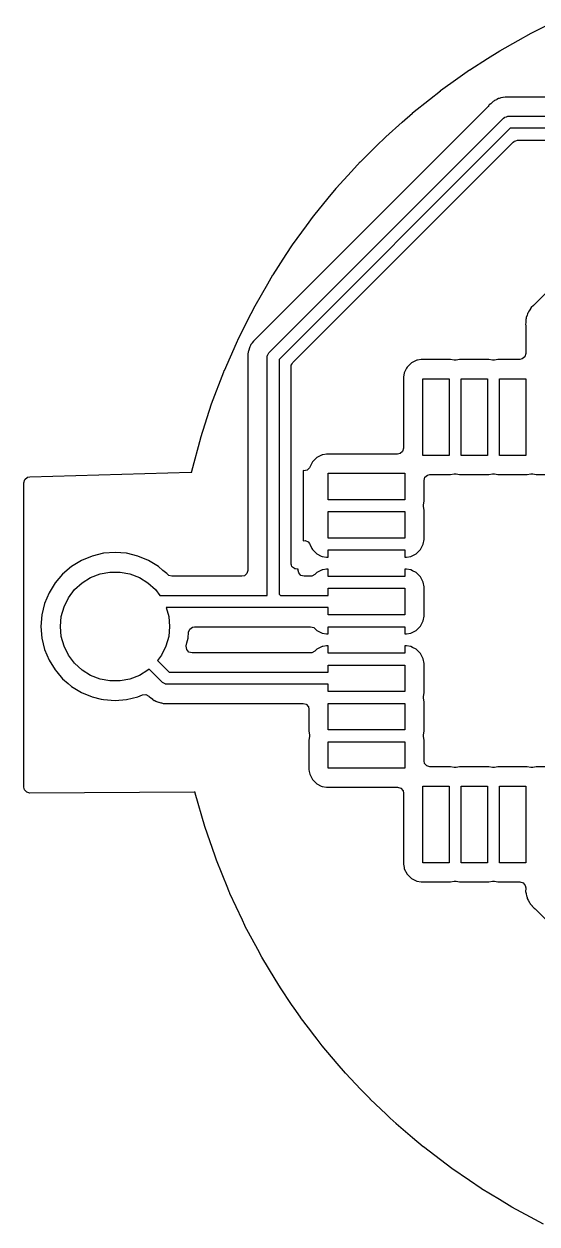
# Model space of a CAD drawing. Extents: x 87.2 to 118.3, y -109.7 to -81.7.
# Drawn here: x 87.2 to 97.91, y -108.19 to -83.15 of the extents above; entities that cross this region are included whole.
import ezdxf

# ---------------------------------------------------------------- set-up
doc = ezdxf.new("R2010")
doc.units = 0
doc.layers.add('BLACK', color=7, linetype='CONTINUOUS')

msp = doc.modelspace()

# ---------------------------------------------------------------- linework, layer by layer
at = {"layer": 'BLACK', "linetype": 'CONTINUOUS'}
for p, q in [((97.515411, -83.49227), (97.784482, -83.342728)), ((97.784482, -83.342728), (97.786895, -83.341458)), ((97.786895, -83.341458), (98.174454, -83.148624)), ((97.13585, -83.707033), (97.515411, -83.49227)), ((96.505326, -84.106831), (96.876006, -83.870221)), ((96.876006, -83.870221), (97.133527, -83.70842)), ((97.133527, -83.70842), (97.13585, -83.707033)), ((96.257874, -84.28143), (96.503037, -84.108369)), ((96.503037, -84.108369), (96.505326, -84.106831)), ((95.897037, -84.53976), (96.257874, -84.28143)), ((95.663087, -84.724409), (95.894777, -84.541461)), ((95.894777, -84.541461), (95.897037, -84.53976)), ((96.889109, -84.86772), (92.034771, -89.722059)), ((95.312773, -85.004548), (95.663087, -84.724409)), ((96.902728, -84.851554), (96.889109, -84.86772)), ((96.912335, -84.837944), (96.902728, -84.851554)), ((96.912336, -84.837944), (96.912335, -84.837944)), ((96.945002, -84.811368), (96.912336, -84.837944)), ((96.949716, -84.807114), (96.945002, -84.811368)), ((96.979491, -84.77734), (96.949716, -84.807114)), ((96.994002, -84.76918), (96.979491, -84.77734)), ((97.011467, -84.757294), (96.994002, -84.76918)), ((97.024393, -84.746779), (97.011467, -84.757294)), ((97.024394, -84.746778), (97.024393, -84.746779)), ((97.063016, -84.730002), (97.024394, -84.746778)), ((97.068702, -84.727178), (97.063016, -84.730002)), ((97.105406, -84.706542), (97.068702, -84.727178)), ((97.121576, -84.702602), (97.105406, -84.706542)), ((97.14161, -84.695865), (97.121576, -84.702602)), ((97.15689, -84.689228), (97.14161, -84.695865)), ((97.198608, -84.683493), (97.15689, -84.689228)), ((97.204846, -84.682308), (97.198608, -84.683493)), ((97.245751, -84.67234), (97.204846, -84.682308)), ((97.245754, -84.67234), (97.245751, -84.67234)), ((97.245755, -84.67234), (97.245754, -84.67234)), ((97.308984, -84.6745), (97.245755, -84.67234)), ((111.24442, -84.6745), (97.308984, -84.6745)), ((92.311612, -90.011612), (97.211611, -85.111612)), ((95.093202, -85.197847), (95.310543, -85.006419)), ((95.310543, -85.006419), (95.312773, -85.004548)), ((97.211611, -85.111612), (97.229481, -85.098234)), ((97.229481, -85.098234), (97.23242, -85.094843)), ((97.23242, -85.094843), (97.235039, -85.094073)), ((97.235039, -85.094073), (97.240094, -85.09029)), ((97.240094, -85.09029), (97.270322, -85.083714)), ((97.270322, -85.083714), (97.3, -85.075)), ((97.3, -85.075), (111.3, -85.075)), ((97.351777, -85.325), (92.525, -90.151776)), ((94.754118, -85.499932), (95.093202, -85.197847)), ((111.248224, -85.325), (97.351777, -85.325)), ((92.811612, -90.211612), (97.411611, -85.611612)), ((94.550033, -85.700037), (94.75201, -85.501903)), ((94.75201, -85.501903), (94.754118, -85.499932)), ((97.411611, -85.611612), (97.429481, -85.598234)), ((97.429481, -85.598234), (97.43242, -85.594843)), ((97.43242, -85.594843), (97.435039, -85.594073)), ((97.435039, -85.594073), (97.440094, -85.59029)), ((97.440094, -85.59029), (97.470322, -85.583714)), ((97.470322, -85.583714), (97.5, -85.575)), ((97.5, -85.575), (111, -85.575)), ((94.222704, -86.02448), (94.550033, -85.700037)), ((94.03541, -86.228965), (94.220736, -86.026528)), ((94.220736, -86.026528), (94.222704, -86.02448)), ((100.889109, -85.96772), (97.834771, -89.022059)), ((93.720122, -86.576621), (94.03541, -86.228965)), ((93.550476, -86.783066), (93.718189, -86.578859)), ((93.718189, -86.578859), (93.720122, -86.576621)), ((93.247727, -87.154855), (93.550476, -86.783066)), ((92.806909, -87.757492), (93.096963, -87.359831)), ((93.096963, -87.359831), (93.245908, -87.157206)), ((93.245908, -87.157206), (93.247727, -87.154855)), ((92.67661, -87.956156), (92.805218, -87.759934)), ((92.805218, -87.759934), (92.806909, -87.757492)), ((92.398909, -88.382826), (92.67661, -87.956156)), ((92.291075, -88.568214), (92.397334, -88.385385)), ((92.397334, -88.385385), (92.398909, -88.382826)), ((92.024887, -89.029092), (92.291075, -88.568214)), ((91.942256, -89.190483), (92.023444, -89.031744)), ((92.023444, -89.031744), (92.024887, -89.029092)), ((97.737633, -89.140029), (97.731525, -89.155517)), ((97.737638, -89.14002), (97.737633, -89.140029)), ((97.76308, -89.10647), (97.737638, -89.14002)), ((97.766653, -89.101221), (97.76308, -89.10647)), ((97.788531, -89.065243), (97.766653, -89.101221)), ((97.834771, -89.022059), (97.788531, -89.065243)), ((91.685951, -89.694369), (91.942256, -89.190483)), ((97.674175, -89.376223), (97.669869, -89.418107)), ((97.6745, -89.369879), (97.674175, -89.376223)), ((97.678991, -89.311739), (97.6745, -89.327767)), ((97.6745, -89.327767), (97.6745, -89.369879)), ((97.682937, -89.290976), (97.678991, -89.311739)), ((97.68464, -89.274411), (97.682937, -89.290976)), ((97.684641, -89.274409), (97.68464, -89.274411)), ((97.700091, -89.235228), (97.684641, -89.274409)), ((97.702114, -89.229211), (97.700091, -89.235228)), ((97.713474, -89.18867), (97.702114, -89.229211)), ((97.713477, -89.188664), (97.713474, -89.18867)), ((97.722125, -89.174442), (97.713477, -89.188664)), ((97.731525, -89.155517), (97.722125, -89.174442)), ((97.669869, -89.418107), (97.669869, -89.418111)), ((97.669869, -89.418111), (97.672697, -89.434511)), ((97.672697, -89.434511), (97.6745, -89.45558)), ((97.6745, -89.45558), (97.6745, -90.0255)), ((91.382993, -90.376911), (91.633473, -89.811979)), ((91.633473, -89.811979), (91.684604, -89.697195)), ((91.684604, -89.697195), (91.685951, -89.694369)), ((91.913474, -89.88867), (91.902114, -89.929211)), ((91.913477, -89.888664), (91.913474, -89.88867)), ((91.922125, -89.874442), (91.913477, -89.888664)), ((91.931525, -89.855517), (91.922125, -89.874442)), ((91.937633, -89.840029), (91.931525, -89.855517)), ((91.937638, -89.84002), (91.937633, -89.840029)), ((91.96308, -89.80647), (91.937638, -89.84002)), ((91.966653, -89.801221), (91.96308, -89.80647)), ((91.988531, -89.765243), (91.966653, -89.801221)), ((92.034771, -89.722059), (91.988531, -89.765243)), ((91.874175, -90.076223), (91.869869, -90.118107)), ((91.869869, -90.118107), (91.869869, -90.118111)), ((91.869869, -90.118111), (91.872697, -90.134511)), ((91.872697, -90.134511), (91.8745, -90.15558)), ((91.8745, -90.069879), (91.874175, -90.076223)), ((91.878991, -90.011739), (91.8745, -90.027767)), ((91.8745, -90.027767), (91.8745, -90.069879)), ((91.882937, -89.990976), (91.878991, -90.011739)), ((91.88464, -89.974411), (91.882937, -89.990976)), ((91.884641, -89.974409), (91.88464, -89.974411)), ((91.900091, -89.935228), (91.884641, -89.974409)), ((91.902114, -89.929211), (91.900091, -89.935228)), ((92.275, -90.1), (92.278176, -90.077906)), ((92.275, -95.075), (92.275, -90.1)), ((92.277856, -90.073429), (92.279164, -90.071032)), ((92.278176, -90.077906), (92.277856, -90.073429)), ((92.279164, -90.071032), (92.280063, -90.064783)), ((92.280063, -90.064783), (92.29679, -90.038755)), ((92.29679, -90.038755), (92.311612, -90.011612)), ((97.602011, -90.138294), (97.5505, -90.1495)), ((97.654815, -90.092539), (97.602011, -90.138294)), ((97.6745, -90.0255), (97.654815, -90.092539)), ((91.370787, -90.408597), (91.381822, -90.37975)), ((91.381822, -90.37975), (91.382993, -90.376911)), ((91.8745, -90.15558), (91.8745, -94.5505)), ((92.525, -90.151776), (92.525, -95.048223)), ((92.775, -90.3), (92.778176, -90.277906)), ((92.775, -94.4), (92.775, -90.3)), ((92.777856, -90.273429), (92.779164, -90.271032)), ((92.778176, -90.277906), (92.777856, -90.273429)), ((92.779164, -90.271032), (92.780063, -90.264783)), ((92.780063, -90.264783), (92.79679, -90.238755)), ((92.79679, -90.238755), (92.811612, -90.211612)), ((95.18801, -90.329204), (95.139352, -90.424698)), ((95.19695, -90.311658), (95.18801, -90.329204)), ((95.196951, -90.311657), (95.19695, -90.311658)), ((95.196954, -90.311652), (95.196951, -90.311657)), ((95.286652, -90.221954), (95.196954, -90.311652)), ((95.286657, -90.221951), (95.286652, -90.221954)), ((95.286658, -90.22195), (95.286657, -90.221951)), ((95.399696, -90.164354), (95.286658, -90.22195)), ((95.412519, -90.162323), (95.399696, -90.164354)), ((95.493482, -90.1495), (95.412519, -90.162323)), ((96.106519, -90.1495), (95.493482, -90.1495)), ((96.180605, -90.161233), (96.106519, -90.1495)), ((96.219396, -90.161233), (96.180605, -90.161233)), ((96.293481, -90.1495), (96.219396, -90.161233)), ((96.906519, -90.1495), (96.293481, -90.1495)), ((96.980605, -90.161233), (96.906519, -90.1495)), ((97.019396, -90.161233), (96.980605, -90.161233)), ((97.093481, -90.1495), (97.019396, -90.161233)), ((97.5505, -90.1495), (97.093481, -90.1495)), ((91.117912, -91.072105), (91.370787, -90.408597)), ((95.139352, -90.424698), (95.1245, -90.518475)), ((95.1245, -90.518475), (95.1245, -92.0005)), ((95.525, -92.15), (95.525, -90.55)), ((95.525, -90.55), (96.075, -90.55)), ((96.075, -90.55), (96.075, -92.15)), ((96.325, -92.15), (96.325, -90.55)), ((96.325, -90.55), (96.875, -90.55)), ((96.875, -90.55), (96.875, -92.15)), ((97.125, -92.15), (97.125, -90.55)), ((97.125, -90.55), (97.675, -90.55)), ((97.675, -90.55), (97.675, -92.15)), ((90.890427, -91.779775), (91.116837, -91.07517)), ((91.116837, -91.07517), (91.117912, -91.072105)), ((90.705077, -92.482696), (90.889515, -91.782896)), ((90.889515, -91.782896), (90.890427, -91.779775)), ((93.424696, -92.139354), (93.311658, -92.19695)), ((93.437519, -92.137323), (93.424696, -92.139354)), ((93.518482, -92.1245), (93.437519, -92.137323)), ((95.0005, -92.1245), (93.518482, -92.1245)), ((95.052011, -92.113294), (95.0005, -92.1245)), ((95.104815, -92.067539), (95.052011, -92.113294)), ((95.1245, -92.0005), (95.104815, -92.067539)), ((96.075, -92.15), (95.525, -92.15)), ((96.875, -92.15), (96.325, -92.15)), ((97.675, -92.15), (97.125, -92.15)), ((93.221951, -92.286657), (93.159985, -92.408271)), ((93.221954, -92.286652), (93.221951, -92.286657)), ((93.311652, -92.196954), (93.221954, -92.286652)), ((93.311657, -92.196951), (93.311652, -92.196954)), ((93.311658, -92.19695), (93.311657, -92.196951)), ((87.220185, -92.653954), (87.272989, -92.608199)), ((87.272989, -92.608199), (87.320957, -92.597044)), ((87.320957, -92.597044), (90.683699, -92.500965)), ((90.683699, -92.500965), (90.697501, -92.502374)), ((90.697501, -92.502374), (90.70037, -92.5006)), ((90.70037, -92.5006), (90.700372, -92.500601)), ((90.700372, -92.500599), (90.700676, -92.500412)), ((90.700372, -92.500601), (90.700372, -92.500599)), ((90.700676, -92.500412), (90.70193, -92.496321)), ((90.70193, -92.496321), (90.704191, -92.490367)), ((90.704191, -92.490367), (90.705077, -92.482696)), ((93.044189, -92.475862), (93.025, -92.469322)), ((93.025, -92.469322), (93.025, -93.931344)), ((93.11201, -92.459067), (93.044189, -92.475862)), ((93.159985, -92.408271), (93.11201, -92.459067)), ((93.55, -93.075), (93.55, -92.525)), ((93.55, -92.525), (95.15, -92.525)), ((95.15, -92.525), (95.15, -93.075)), ((95.550499, -92.674498), (95.570183, -92.60746)), ((95.570183, -92.60746), (95.622987, -92.561705)), ((95.622987, -92.561705), (95.674499, -92.550499)), ((95.674499, -92.550499), (96.106522, -92.550499)), ((96.106522, -92.550499), (96.180602, -92.538766)), ((96.180602, -92.538766), (96.219395, -92.538766)), ((96.219395, -92.538766), (96.293481, -92.5505)), ((96.293481, -92.5505), (96.906518, -92.550499)), ((96.906518, -92.550499), (96.906522, -92.550499)), ((96.906522, -92.550499), (96.980602, -92.538766)), ((96.980602, -92.538766), (97.019395, -92.538766)), ((97.019395, -92.538766), (97.093481, -92.5505)), ((97.093481, -92.5505), (97.706518, -92.550499)), ((97.706518, -92.550499), (97.706522, -92.550499)), ((97.706522, -92.550499), (97.780602, -92.538766)), ((97.780602, -92.538766), (97.819395, -92.538766)), ((97.819395, -92.538766), (97.893481, -92.5505)), ((97.893481, -92.5505), (98.506518, -92.550499)), ((87.2005, -92.720993), (87.220185, -92.653954)), ((87.2005, -95.720767), (87.2005, -92.720993)), ((95.5505, -93.106519), (95.550499, -92.674498)), ((95.15, -93.075), (93.55, -93.075)), ((95.538766, -93.180602), (95.5505, -93.106519)), ((93.55, -93.875), (93.55, -93.325)), ((93.55, -93.325), (95.15, -93.325)), ((95.15, -93.325), (95.15, -93.875)), ((95.538766, -93.219397), (95.538766, -93.180602)), ((95.550499, -93.293477), (95.538766, -93.219397)), ((95.550499, -93.29348), (95.550499, -93.293477)), ((95.550499, -93.293482), (95.550499, -93.29348)), ((95.5505, -93.906519), (95.550499, -93.293482)), ((95.15, -93.875), (93.55, -93.875)), ((93.025, -93.931344), (93.067147, -93.925284)), ((93.067147, -93.925284), (93.130703, -93.954309)), ((93.130703, -93.954309), (93.159985, -93.991727)), ((93.159985, -93.991727), (93.164353, -94.0003)), ((93.164353, -94.0003), (93.164354, -94.000304)), ((93.164354, -94.000304), (93.211831, -94.093482)), ((93.211831, -94.093482), (93.221951, -94.113343)), ((93.221951, -94.113343), (93.221954, -94.113347)), ((93.221954, -94.113347), (93.311652, -94.203045)), ((93.55, -94.275), (93.55, -94.125)), ((93.55, -94.125), (95.15, -94.125)), ((95.15, -94.125), (95.15, -94.275)), ((95.388342, -94.20305), (95.47805, -94.113342)), ((95.47805, -94.113342), (95.535646, -94.000304)), ((95.535646, -94.000302), (95.535647, -94.000301)), ((95.535646, -94.000304), (95.535646, -94.000302)), ((95.535647, -94.000301), (95.550499, -93.906524)), ((95.550499, -93.906524), (95.5505, -93.906519)), ((88.398811, -94.343926), (88.192065, -94.47062)), ((88.398814, -94.343924), (88.398811, -94.343926)), ((88.622835, -94.251132), (88.398814, -94.343924)), ((88.858609, -94.194528), (88.622835, -94.251132)), ((89.100346, -94.175503), (88.858609, -94.194528)), ((89.342082, -94.194528), (89.100346, -94.175503)), ((89.577856, -94.251132), (89.342082, -94.194528)), ((89.801877, -94.343924), (89.577856, -94.251132)), ((89.80188, -94.343926), (89.801877, -94.343924)), ((90.008626, -94.47062), (89.80188, -94.343926)), ((92.77757, -94.408755), (92.775, -94.4)), ((93.311652, -94.203045), (93.311654, -94.203046)), ((93.311654, -94.203046), (93.311658, -94.20305)), ((93.311658, -94.20305), (93.406024, -94.251132)), ((93.406024, -94.251132), (93.424698, -94.260647)), ((93.424698, -94.260647), (93.515324, -94.275)), ((93.515324, -94.275), (93.55, -94.275)), ((95.15, -94.275), (95.184669, -94.275)), ((95.184669, -94.275), (95.275304, -94.260646)), ((95.275304, -94.260646), (95.388342, -94.20305)), ((88.007679, -94.6281), (87.850202, -94.812481)), ((88.19206, -94.470623), (88.007679, -94.6281)), ((88.192065, -94.47062), (88.19206, -94.470623)), ((88.592204, -94.700281), (88.78837, -94.624286)), ((88.78837, -94.624286), (88.99516, -94.58563)), ((88.99516, -94.58563), (89.205532, -94.58563)), ((89.205532, -94.58563), (89.412322, -94.624286)), ((89.412322, -94.624286), (89.608488, -94.700281)), ((90.008631, -94.470623), (90.008626, -94.47062)), ((90.102155, -94.5505), (90.008631, -94.470623)), ((90.180647, -94.617539), (90.102155, -94.5505)), ((90.193014, -94.628101), (90.180647, -94.617539)), ((90.195519, -94.631034), (90.193014, -94.628101)), ((90.222768, -94.654815), (90.195519, -94.631034)), ((90.289807, -94.6745), (90.222768, -94.654815)), ((91.854815, -94.617539), (91.802011, -94.663294)), ((91.8745, -94.5505), (91.854815, -94.617539)), ((92.776272, -94.417789), (92.77757, -94.408755)), ((92.787338, -94.442021), (92.776272, -94.417789)), ((92.794843, -94.46758), (92.787338, -94.442021)), ((92.801739, -94.473555), (92.794843, -94.46758)), ((92.805531, -94.481858), (92.801739, -94.473555)), ((92.827943, -94.496261), (92.805531, -94.481858)), ((92.848073, -94.513704), (92.827943, -94.496261)), ((92.857105, -94.515002), (92.848073, -94.513704)), ((92.864783, -94.519937), (92.857105, -94.515002)), ((92.9, -94.525), (92.864783, -94.519937)), ((92.9255, -94.525), (92.9, -94.525)), ((92.9255, -94.5505), (92.9255, -94.525)), ((92.936706, -94.602011), (92.9255, -94.5505)), ((92.982461, -94.654815), (92.936706, -94.602011)), ((93.0495, -94.6745), (92.982461, -94.654815)), ((93.270428, -94.63818), (93.209105, -94.671666)), ((93.311653, -94.596953), (93.270428, -94.63818)), ((93.311657, -94.596951), (93.311653, -94.596953)), ((93.311658, -94.59695), (93.311657, -94.596951)), ((93.424696, -94.539354), (93.311658, -94.59695)), ((93.437519, -94.537323), (93.424696, -94.539354)), ((93.515325, -94.525), (93.437519, -94.537323)), ((93.55, -94.525), (93.515325, -94.525)), ((93.55, -94.675), (93.55, -94.525)), ((95.184681, -94.525), (95.15, -94.525)), ((95.15, -94.525), (95.15, -94.675)), ((95.275301, -94.539352), (95.184681, -94.525)), ((95.311517, -94.557805), (95.275301, -94.539352)), ((95.388342, -94.59695), (95.311517, -94.557805)), ((95.388344, -94.596952), (95.388342, -94.59695)), ((95.388347, -94.596954), (95.388344, -94.596952)), ((95.478045, -94.686652), (95.388347, -94.596954)), ((87.850199, -94.812486), (87.723505, -95.019232)), ((87.850202, -94.812481), (87.850199, -94.812486)), ((88.257876, -94.952754), (88.413343, -94.811027)), ((88.413343, -94.811027), (88.592204, -94.700281)), ((89.608488, -94.700281), (89.787349, -94.811027)), ((89.787349, -94.811027), (89.942816, -94.952754)), ((91.7505, -94.6745), (90.289807, -94.6745)), ((91.802011, -94.663294), (91.7505, -94.6745)), ((93.182746, -94.6745), (93.0495, -94.6745)), ((93.209105, -94.671666), (93.182746, -94.6745)), ((95.15, -94.675), (93.55, -94.675)), ((95.478046, -94.686654), (95.478045, -94.686652)), ((95.47805, -94.686658), (95.478046, -94.686654)), ((95.535646, -94.799696), (95.47805, -94.686658)), ((95.550499, -94.893482), (95.535646, -94.799696)), ((95.5505, -95.506519), (95.550499, -94.893482)), ((87.723503, -95.019235), (87.630711, -95.243256)), ((87.723505, -95.019232), (87.723503, -95.019235)), ((88.037328, -95.308952), (88.131098, -95.120634)), ((88.131098, -95.120634), (88.257876, -94.952754)), ((89.942816, -94.952754), (90.035133, -95.075)), ((90.035133, -95.075), (92.2, -95.075)), ((92.2, -95.075), (92.275, -95.075)), ((92.525, -95.048223), (92.551777, -95.075)), ((92.551777, -95.075), (93.55, -95.075)), ((93.55, -95.075), (93.55, -94.925)), ((93.55, -94.925), (95.15, -94.925)), ((95.15, -94.925), (95.15, -95.475)), ((87.630711, -95.243256), (87.574107, -95.47903)), ((87.979757, -95.511293), (88.037328, -95.308952)), ((92.2, -95.325), (90.16793, -95.325)), ((90.16793, -95.325), (90.220935, -95.511293)), ((92.5, -95.325), (92.2, -95.325)), ((93.55, -95.325), (92.5, -95.325)), ((93.55, -95.475), (93.55, -95.325)), ((87.574107, -95.47903), (87.555082, -95.720767)), ((87.960346, -95.720767), (87.979757, -95.511293)), ((90.220935, -95.511293), (90.240346, -95.720767)), ((95.15, -95.475), (93.55, -95.475)), ((95.47805, -95.713342), (95.535646, -95.600304)), ((95.535646, -95.600302), (95.535647, -95.600301)), ((95.535646, -95.600304), (95.535646, -95.600302)), ((95.535647, -95.600301), (95.550499, -95.506524)), ((95.550499, -95.506524), (95.5505, -95.506519)), ((87.2005, -99.074874), (87.2005, -95.720767)), ((87.555082, -95.720767), (87.574107, -95.962503)), ((87.979757, -95.930241), (87.960346, -95.720767)), ((90.240346, -95.720767), (90.220935, -95.930241)), ((90.626585, -95.9625), (90.636244, -95.839768)), ((90.636244, -95.839768), (90.661128, -95.774482)), ((90.661128, -95.774482), (90.71736, -95.733012)), ((90.71736, -95.733012), (90.759862, -95.7255)), ((90.759862, -95.7255), (92.127772, -95.7255)), ((92.127772, -95.7255), (92.427772, -95.7255)), ((92.427772, -95.7255), (92.469879, -95.7255)), ((92.469879, -95.7255), (92.47622, -95.725824)), ((92.47622, -95.725824), (92.518109, -95.730131)), ((92.518109, -95.730131), (92.534513, -95.727302)), ((92.534513, -95.727302), (92.555579, -95.7255)), ((92.555579, -95.7255), (93.182746, -95.7255)), ((93.182746, -95.7255), (93.249785, -95.745185)), ((93.249785, -95.745185), (93.270428, -95.76182)), ((93.270428, -95.76182), (93.311653, -95.803046)), ((93.311653, -95.803046), (93.311655, -95.803047)), ((93.311655, -95.803047), (93.311658, -95.80305)), ((93.311658, -95.80305), (93.424694, -95.860645)), ((93.424694, -95.860645), (93.424698, -95.860647)), ((93.424698, -95.860647), (93.518475, -95.875499)), ((93.518475, -95.875499), (93.518481, -95.8755)), ((93.518481, -95.8755), (93.55, -95.875499)), ((93.55, -95.875499), (93.55, -95.725)), ((93.55, -95.725), (95.15, -95.725)), ((95.15, -95.725), (95.15, -95.875)), ((95.15, -95.875), (95.184669, -95.875)), ((95.184669, -95.875), (95.275304, -95.860646)), ((95.275304, -95.860646), (95.388342, -95.80305)), ((95.388342, -95.80305), (95.47805, -95.713342)), ((87.574107, -95.962503), (87.630711, -96.198277)), ((88.037328, -96.132582), (87.979757, -95.930241)), ((88.131098, -96.3209), (88.037328, -96.132582)), ((90.163364, -96.132582), (90.069594, -96.3209)), ((90.220935, -95.930241), (90.163364, -96.132582)), ((90.586236, -96.132853), (90.5884, -96.121553)), ((90.59618, -96.202011), (90.586236, -96.132853)), ((90.5884, -96.121553), (90.602183, -96.064141)), ((90.602183, -96.064141), (90.626585, -95.9625)), ((93.424696, -96.139354), (93.311658, -96.19695)), ((93.437519, -96.137323), (93.424696, -96.139354)), ((93.518482, -96.1245), (93.437519, -96.137323)), ((93.55, -96.1245), (93.518482, -96.1245)), ((93.55, -96.275), (93.55, -96.1245)), ((95.184681, -96.125), (95.15, -96.125)), ((95.15, -96.125), (95.15, -96.275)), ((95.275301, -96.139352), (95.184681, -96.125)), ((95.311517, -96.157805), (95.275301, -96.139352)), ((95.388342, -96.19695), (95.311517, -96.157805)), ((87.630711, -96.198277), (87.723503, -96.422298)), ((88.257876, -96.48878), (88.131098, -96.3209)), ((90.069594, -96.3209), (89.986839, -96.430484)), ((90.641935, -96.254815), (90.59618, -96.202011)), ((90.708974, -96.2745), (90.641935, -96.254815)), ((93.182746, -96.2745), (90.708974, -96.2745)), ((93.209105, -96.271666), (93.182746, -96.2745)), ((93.270428, -96.23818), (93.209105, -96.271666)), ((93.311653, -96.196953), (93.270428, -96.23818)), ((93.311657, -96.196951), (93.311653, -96.196953)), ((93.311658, -96.19695), (93.311657, -96.196951)), ((95.15, -96.275), (93.55, -96.275)), ((95.388344, -96.196952), (95.388342, -96.19695)), ((95.388347, -96.196954), (95.388344, -96.196952)), ((95.478045, -96.286652), (95.388347, -96.196954)), ((95.478046, -96.286654), (95.478045, -96.286652)), ((95.47805, -96.286658), (95.478046, -96.286654)), ((95.535646, -96.399696), (95.47805, -96.286658)), ((95.550499, -96.493482), (95.535646, -96.399696)), ((87.723503, -96.422298), (87.723505, -96.422301)), ((87.723505, -96.422301), (87.850199, -96.629047)), ((87.850199, -96.629047), (87.850202, -96.629052)), ((87.850202, -96.629052), (87.884405, -96.669098)), ((88.413343, -96.630507), (88.257876, -96.48878)), ((88.592204, -96.741253), (88.413343, -96.630507)), ((89.787349, -96.630507), (89.608488, -96.741253)), ((89.811391, -96.608588), (89.787349, -96.630507)), ((90.091191, -96.888388), (89.811391, -96.608588)), ((89.986839, -96.430484), (90.231355, -96.675)), ((93.55, -96.675), (93.55, -96.525)), ((93.55, -96.525), (95.15, -96.525)), ((95.15, -96.525), (95.15, -97.075)), ((95.5505, -97.106519), (95.550499, -96.493482)), ((87.884405, -96.669098), (88.007679, -96.813434)), ((88.007679, -96.813434), (88.125703, -96.914235)), ((88.78837, -96.817248), (88.592204, -96.741253)), ((88.99516, -96.855904), (88.78837, -96.817248)), ((89.205532, -96.855904), (88.99516, -96.855904)), ((89.412322, -96.817248), (89.205532, -96.855904)), ((89.608488, -96.741253), (89.412322, -96.817248)), ((90.118334, -96.903209), (90.091191, -96.888388)), ((90.144362, -96.919937), (90.118334, -96.903209)), ((90.231355, -96.675), (93.55, -96.675)), ((88.125703, -96.914235), (88.19206, -96.97091)), ((88.19206, -96.97091), (88.192065, -96.970913)), ((88.192065, -96.970913), (88.398811, -97.097607)), ((88.398811, -97.097607), (88.398814, -97.097609)), ((88.398814, -97.097609), (88.622835, -97.190401)), ((89.577859, -97.1904), (89.676761, -97.149432)), ((89.676761, -97.149432), (89.746226, -97.141964)), ((89.746226, -97.141964), (89.808706, -97.173238)), ((90.150611, -96.920835), (90.144362, -96.919937)), ((90.153008, -96.922144), (90.150611, -96.920835)), ((90.157485, -96.921823), (90.153008, -96.922144)), ((90.179579, -96.925), (90.157485, -96.921823)), ((93.55, -96.925), (90.179579, -96.925)), ((93.55, -97.075), (93.55, -96.925)), ((95.15, -97.075), (93.55, -97.075)), ((95.538766, -97.180602), (95.5505, -97.106519)), ((88.622835, -97.190401), (88.8086, -97.234999)), ((88.8086, -97.234999), (88.858613, -97.247006)), ((88.858613, -97.247006), (89.100346, -97.266031)), ((89.100346, -97.266031), (89.342079, -97.247006)), ((89.342079, -97.247006), (89.577859, -97.1904)), ((89.808706, -97.173238), (89.814827, -97.17935)), ((89.814827, -97.17935), (89.844824, -97.211469)), ((89.844824, -97.211469), (89.880801, -97.233346)), ((89.880801, -97.233346), (89.886045, -97.236915)), ((89.886045, -97.236915), (89.919604, -97.262364)), ((89.919604, -97.262364), (89.935089, -97.26847)), ((89.935089, -97.26847), (89.954026, -97.277876)), ((89.954026, -97.277876), (89.968248, -97.286525)), ((89.968248, -97.286525), (89.96825, -97.286525)), ((89.96825, -97.286525), (89.968251, -97.286526)), ((89.968251, -97.286526), (90.008795, -97.297885)), ((90.008795, -97.297885), (90.014799, -97.299903)), ((90.014799, -97.299903), (90.05399, -97.315359)), ((90.05399, -97.315359), (90.059646, -97.31594)), ((90.059646, -97.31594), (90.070547, -97.317061)), ((90.070547, -97.317061), (90.091325, -97.321009)), ((90.091325, -97.321009), (90.107351, -97.3255)), ((90.107351, -97.3255), (90.149459, -97.3255)), ((90.149459, -97.3255), (90.1558, -97.325824)), ((90.1558, -97.325824), (90.197689, -97.330131)), ((90.197689, -97.330131), (90.214093, -97.327302)), ((90.214093, -97.327302), (90.235159, -97.3255)), ((90.235159, -97.3255), (93.0255, -97.3255)), ((93.0255, -97.3255), (93.092539, -97.345185)), ((93.092539, -97.345185), (93.138294, -97.397989)), ((93.138294, -97.397989), (93.1495, -97.4495)), ((93.55, -97.875), (93.55, -97.325)), ((93.55, -97.325), (95.15, -97.325)), ((95.15, -97.325), (95.15, -97.875)), ((95.538766, -97.219397), (95.538766, -97.180602)), ((95.550499, -97.293477), (95.538766, -97.219397)), ((95.550499, -97.29348), (95.550499, -97.293477)), ((95.550499, -97.293482), (95.550499, -97.29348)), ((95.5505, -97.906519), (95.550499, -97.293482)), ((93.1495, -97.4495), (93.1495, -97.906518)), ((93.1495, -97.906518), (93.161233, -97.980602)), ((95.15, -97.875), (93.55, -97.875)), ((95.538766, -97.980602), (95.5505, -97.906519)), ((93.161233, -98.019393), (93.1495, -98.09348)), ((93.1495, -98.09348), (93.1495, -98.706517)), ((93.161233, -97.980602), (93.161233, -98.019393)), ((93.55, -98.675), (93.55, -98.125)), ((93.55, -98.125), (95.15, -98.125)), ((95.15, -98.125), (95.15, -98.675)), ((95.538766, -98.019397), (95.538766, -97.980602)), ((95.550499, -98.093477), (95.538766, -98.019397)), ((95.550499, -98.5255), (95.550499, -98.093477)), ((95.561705, -98.577011), (95.550499, -98.5255)), ((95.60746, -98.629815), (95.561705, -98.577011)), ((95.674499, -98.6495), (95.60746, -98.629815)), ((96.106519, -98.6495), (95.674499, -98.6495)), ((96.180605, -98.661233), (96.106519, -98.6495)), ((96.219396, -98.661233), (96.180605, -98.661233)), ((96.293481, -98.6495), (96.219396, -98.661233)), ((96.906519, -98.6495), (96.293481, -98.6495)), ((96.980605, -98.661233), (96.906519, -98.6495)), ((97.019396, -98.661233), (96.980605, -98.661233)), ((97.093481, -98.6495), (97.019396, -98.661233)), ((97.706519, -98.6495), (97.093481, -98.6495)), ((97.780605, -98.661233), (97.706519, -98.6495)), ((97.819396, -98.661233), (97.780605, -98.661233)), ((97.893481, -98.6495), (97.819396, -98.661233)), ((98.506524, -98.6495), (97.893481, -98.6495)), ((93.1495, -98.706517), (93.156143, -98.748458)), ((93.156143, -98.748458), (93.164354, -98.800304)), ((93.164354, -98.800304), (93.22195, -98.913342)), ((93.22195, -98.913342), (93.221952, -98.913344)), ((93.221952, -98.913344), (93.221954, -98.913347)), ((93.221954, -98.913347), (93.311652, -99.003045)), ((95.15, -98.675), (93.55, -98.675)), ((87.211965, -99.12695), (87.2005, -99.074874)), ((87.257984, -99.179524), (87.211965, -99.12695)), ((93.311652, -99.003045), (93.311654, -99.003046)), ((93.311654, -99.003046), (93.311658, -99.00305)), ((93.311658, -99.00305), (93.405563, -99.050897)), ((93.405563, -99.050897), (93.424698, -99.060647)), ((93.424698, -99.060647), (93.518475, -99.075499)), ((93.518475, -99.075499), (93.518481, -99.0755)), ((93.518481, -99.0755), (95.0005, -99.075499)), ((95.0005, -99.075499), (95.067539, -99.095184)), ((95.067539, -99.095184), (95.113294, -99.147987)), ((95.113294, -99.147987), (95.1245, -99.199499)), ((95.525, -100.65), (95.525, -99.05)), ((95.525, -99.05), (96.075, -99.05)), ((96.075, -99.05), (96.075, -100.65)), ((96.325, -100.65), (96.325, -99.05)), ((96.325, -99.05), (96.875, -99.05)), ((96.875, -99.05), (96.875, -100.65)), ((97.125, -100.65), (97.125, -99.05)), ((97.125, -99.05), (97.675, -99.05)), ((97.675, -99.05), (97.675, -100.65)), ((87.325121, -99.198872), (87.257984, -99.179524)), ((90.75419, -99.181694), (87.325121, -99.198872)), ((90.767328, -99.180014), (90.75419, -99.181694)), ((90.770708, -99.182021), (90.767328, -99.180014)), ((90.773556, -99.190494), (90.770708, -99.182021)), ((90.773642, -99.190698), (90.773556, -99.190494)), ((90.774786, -99.198842), (90.773642, -99.190698)), ((90.973874, -99.895138), (90.774786, -99.198842)), ((95.1245, -99.199499), (95.1245, -100.681517)), ((90.974846, -99.898226), (90.973874, -99.895138)), ((91.188023, -100.517147), (90.974846, -99.898226)), ((91.215858, -100.597962), (91.188023, -100.517147)), ((91.217011, -100.601043), (91.215858, -100.597962)), ((91.452507, -101.18233), (91.217011, -100.601043)), ((96.075, -100.65), (95.525, -100.65)), ((96.875, -100.65), (96.325, -100.65)), ((97.675, -100.65), (97.125, -100.65)), ((95.1245, -100.681517), (95.135292, -100.749657)), ((95.135292, -100.749657), (95.139354, -100.775304)), ((95.139354, -100.775304), (95.19695, -100.888342)), ((95.19695, -100.888342), (95.196952, -100.888344)), ((95.196952, -100.888344), (95.196954, -100.888347)), ((95.196954, -100.888347), (95.286652, -100.978045)), ((95.286652, -100.978045), (95.286654, -100.978046)), ((95.286654, -100.978046), (95.286658, -100.97805)), ((95.286658, -100.97805), (95.399694, -101.035645)), ((95.399694, -101.035645), (95.399698, -101.035647)), ((95.399698, -101.035647), (95.493475, -101.050499)), ((95.493475, -101.050499), (95.493481, -101.0505)), ((95.493481, -101.0505), (96.106518, -101.050499)), ((96.106518, -101.050499), (96.106522, -101.050499)), ((96.106522, -101.050499), (96.180602, -101.038766)), ((96.180602, -101.038766), (96.219395, -101.038766)), ((96.219395, -101.038766), (96.293481, -101.0505)), ((96.293481, -101.0505), (96.906518, -101.050499)), ((96.906518, -101.050499), (96.906522, -101.050499)), ((96.906522, -101.050499), (96.980602, -101.038766)), ((96.980602, -101.038766), (97.019395, -101.038766)), ((97.019395, -101.038766), (97.093481, -101.0505)), ((97.093481, -101.0505), (97.5505, -101.050499)), ((97.5505, -101.050499), (97.617539, -101.070183)), ((97.617539, -101.070183), (97.663294, -101.122987)), ((97.663294, -101.122987), (97.6745, -101.174499)), ((91.483329, -101.25841), (91.452507, -101.18233)), ((91.495227, -101.287674), (91.483329, -101.25841)), ((91.496518, -101.290627), (91.495227, -101.287674)), ((91.7585, -101.849819), (91.496518, -101.290627)), ((97.6745, -101.191016), (97.67234, -101.25425)), ((97.67234, -101.25425), (97.682308, -101.295153)), ((97.6745, -101.174499), (97.6745, -101.191016)), ((97.682308, -101.295153), (97.683494, -101.301394)), ((97.683494, -101.301394), (97.689228, -101.343109)), ((97.689228, -101.343109), (97.695864, -101.358387)), ((97.695864, -101.358387), (97.702602, -101.378424)), ((97.702602, -101.378424), (97.706542, -101.394593)), ((97.706542, -101.394593), (97.706543, -101.394594)), ((97.706543, -101.394594), (97.727175, -101.431289)), ((97.727175, -101.431289), (97.73, -101.436977)), ((97.73, -101.436977), (97.746782, -101.475611)), ((97.746782, -101.475611), (97.757283, -101.488518)), ((97.757283, -101.488518), (97.769183, -101.506001)), ((97.769183, -101.506001), (97.777342, -101.520512)), ((97.777342, -101.520512), (97.807115, -101.550285)), ((97.807115, -101.550285), (97.811372, -101.555002)), ((97.811372, -101.555002), (97.828266, -101.575767)), ((97.828266, -101.575767), (97.837946, -101.587665)), ((97.837946, -101.587665), (97.851544, -101.597264)), ((97.851544, -101.597264), (97.867715, -101.610885)), ((97.867715, -101.610885), (100.222073, -103.965243)), ((91.81214, -101.9638), (91.7585, -101.849819)), ((91.813573, -101.966652), (91.81214, -101.9638)), ((92.080385, -102.465257), (91.813573, -101.966652)), ((92.164737, -102.622053), (92.080385, -102.465257)), ((92.166265, -102.624728), (92.164737, -102.622053)), ((92.441998, -103.080003), (92.166265, -102.624728)), ((92.551991, -103.260509), (92.441998, -103.080003)), ((92.553645, -103.263076), (92.551991, -103.260509)), ((92.787424, -103.60643), (92.553645, -103.263076)), ((92.840012, -103.683666), (92.787424, -103.60643)), ((92.972798, -103.877355), (92.840012, -103.683666)), ((92.974569, -103.879804), (92.972798, -103.877355)), ((93.142236, -104.099909), (92.974569, -103.879804)), ((93.27271, -104.271188), (93.142236, -104.099909)), ((93.321388, -104.334603), (93.27271, -104.271188)), ((93.425947, -104.470816), (93.321388, -104.334603)), ((93.427852, -104.473173), (93.425947, -104.470816)), ((93.737993, -104.838265), (93.427852, -104.473173)), ((93.91014, -105.0392), (93.737993, -104.838265)), ((93.912173, -105.041459), (93.91014, -105.0392)), ((94.234362, -105.382208), (93.912173, -105.041459)), ((94.335732, -105.488418), (94.234362, -105.382208)), ((94.424007, -105.580907), (94.335732, -105.488418)), ((94.426137, -105.583033), (94.424007, -105.580907)), ((94.760032, -105.900494), (94.426137, -105.583033)), ((94.843167, -105.978723), (94.760032, -105.900494)), ((94.966098, -106.094398), (94.843167, -105.978723)), ((94.968315, -106.096387), (94.966098, -106.094398)), ((95.313515, -106.391277), (94.968315, -106.096387)), ((95.534839, -106.578185), (95.313515, -106.391277)), ((95.537135, -106.580033), (95.534839, -106.578185)), ((95.893065, -106.852723), (95.537135, -106.580033)), ((96.128605, -107.030888), (95.893065, -106.852723)), ((96.130973, -107.032593), (96.128605, -107.030888)), ((96.496951, -107.28326), (96.130973, -107.032593)), ((96.745717, -107.451225), (96.496951, -107.28326)), ((96.748147, -107.452784), (96.745717, -107.451225)), ((97.123457, -107.681508), (96.748147, -107.452784)), ((97.384364, -107.837967), (97.123457, -107.681508)), ((97.386847, -107.839379), (97.384364, -107.837967)), ((97.770625, -108.046113), (97.386847, -107.839379)), ((98.042811, -108.190063), (97.770625, -108.046113))]:
    msp.add_line(p, q, dxfattribs=at)

doc.saveas('drawing.dxf')
